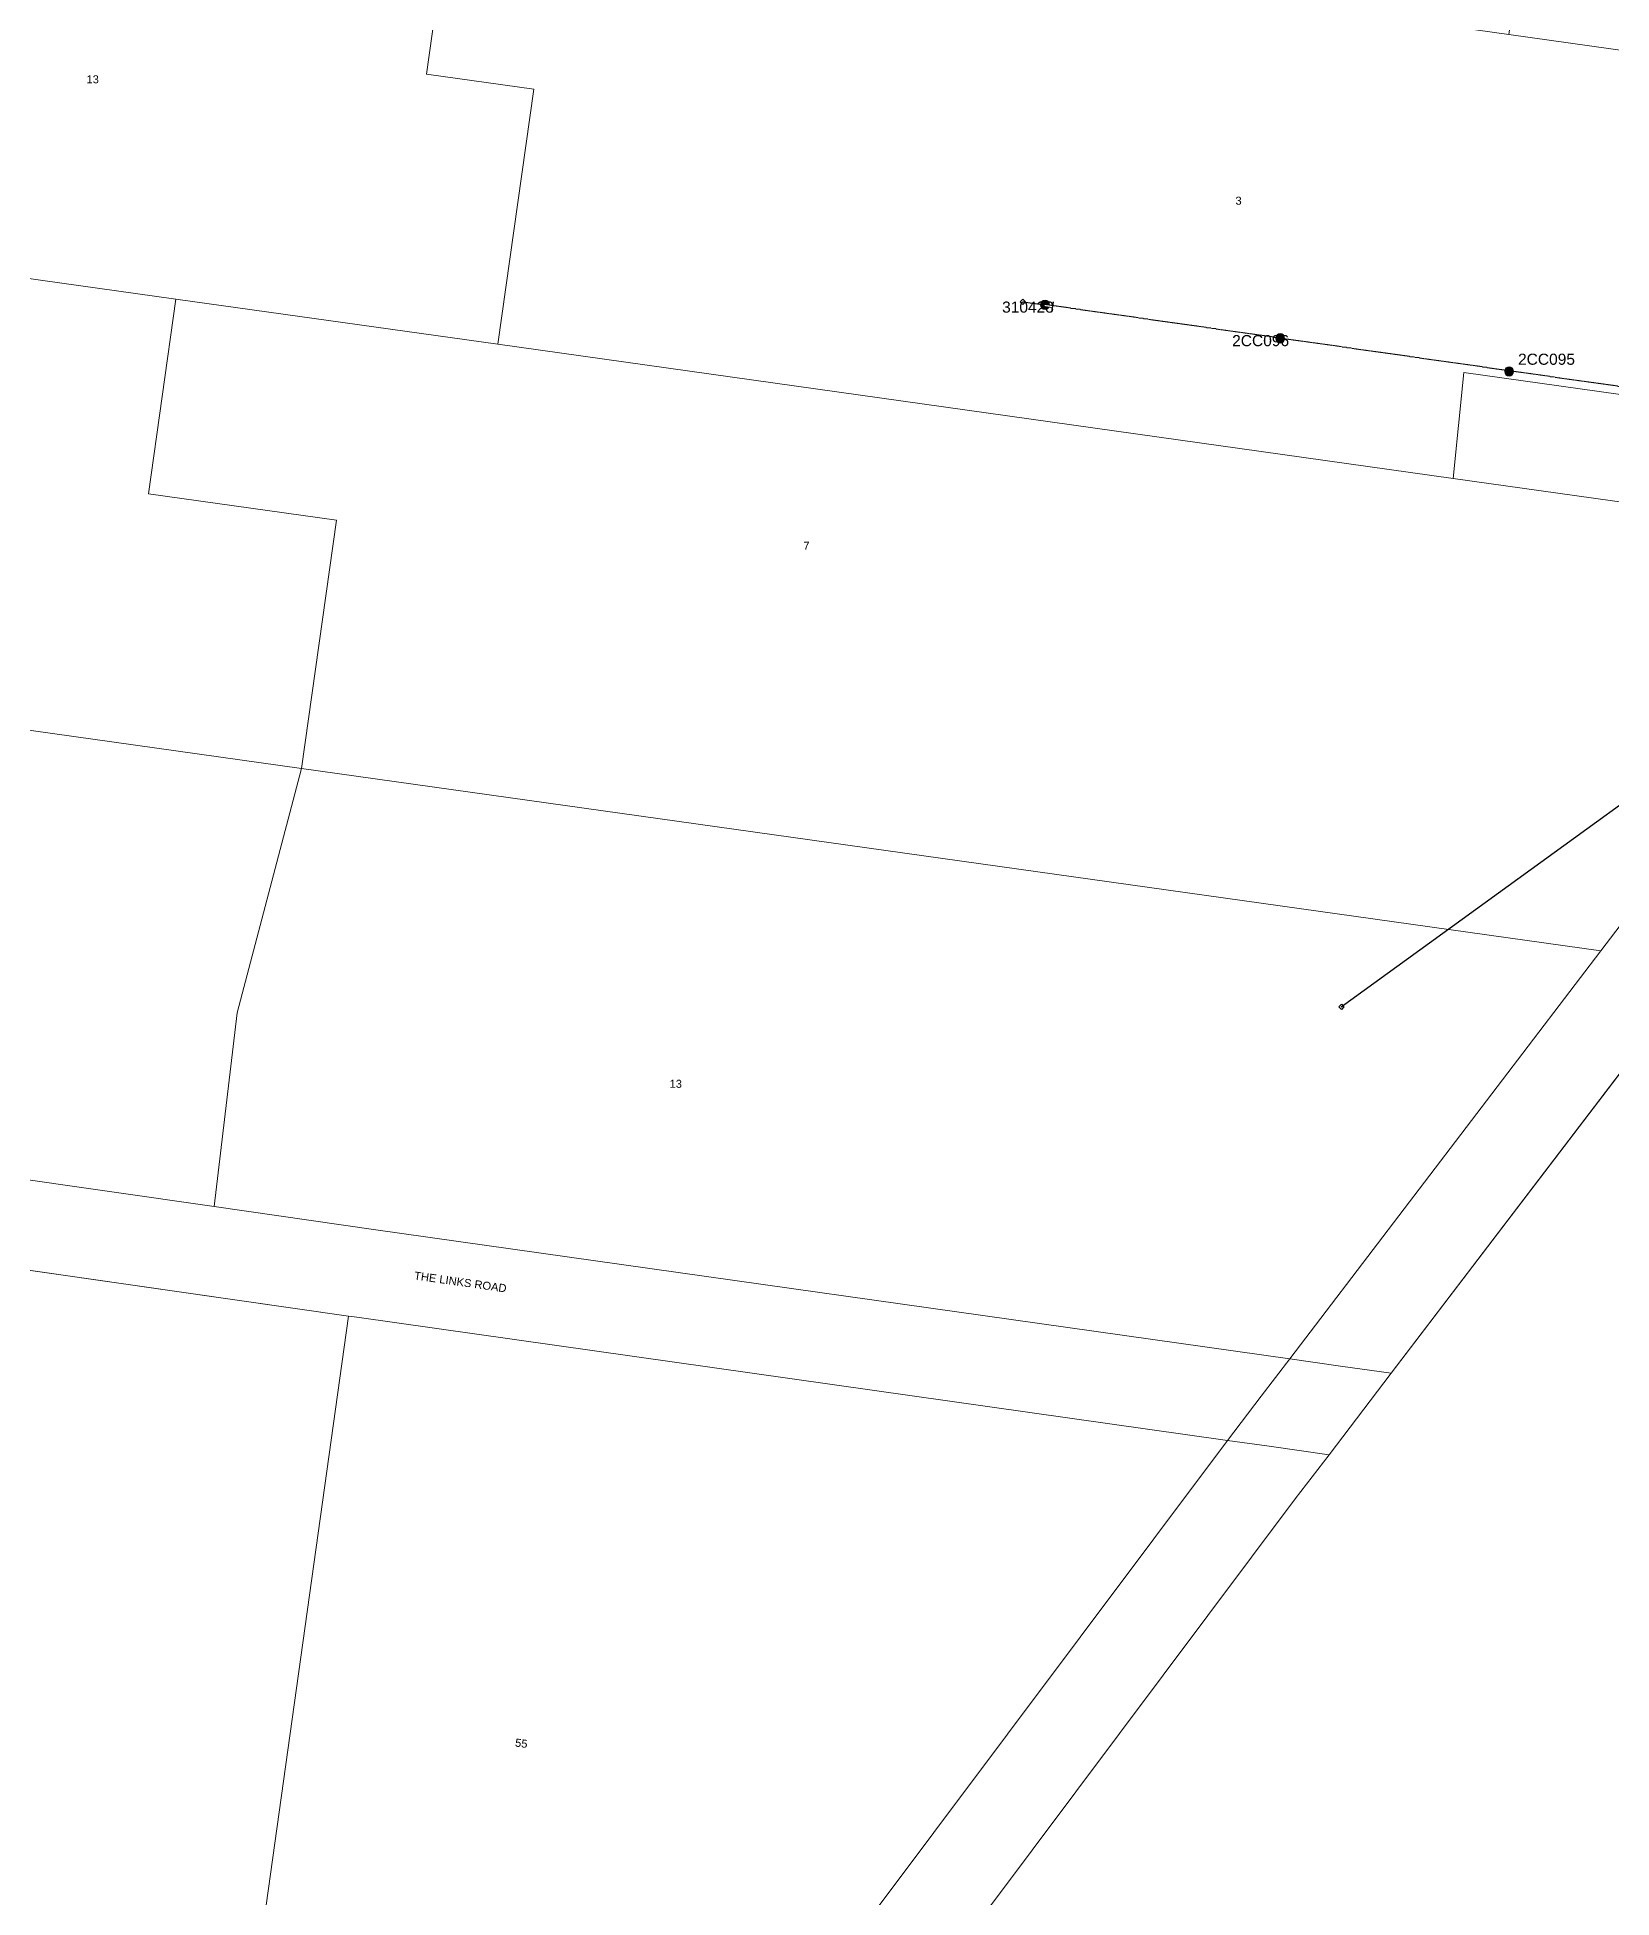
# Model space of a CAD drawing. Header units: metres. Extents: x 277863 to 282129, y 6130772 to 6135401.
# Drawn here: x 280551.5 to 280905.7, y 6133325.8 to 6133744.4 of the extents above; entities that cross this region are included whole.
import ezdxf
from ezdxf.enums import TextEntityAlignment as Align

# ---------------------------------------------------------------- set-up
doc = ezdxf.new("R2010")
doc.units = ezdxf.units.M
doc.linetypes.add('Cable Exist OH', pattern=[1, 1, 0])
doc.layers.get('0').update_dxf_attribs({"color": 6})
for name, color, linetype, lineweight in [('Cadastre Buildings_SP_EXT', 9, 'Continuous', 5), ('Cadastre Land Parcels_SP_EXT', 9, 'Continuous', 5), ('Cadastre Roads_SP_EXT', 9, 'Continuous', 5)]:
    doc.layers.add(name, color=color, linetype=linetype, lineweight=lineweight)
for name, color, linetype in [('Mains_LV_EXT', 7, 'Continuous'), ('Services_SP_EXT', 7, 'Continuous'), ('SupportsOH_SP_TR_HV_LV_SL_EXT', 7, 'Continuous')]:
    doc.layers.add(name, color=color, linetype=linetype)
doc.styles.add('POLE_LABEL', font='arial.ttf')
doc.styles.get("Standard").update_dxf_attribs({"font": 'arial.ttf'})

# ---------------------------------------------------------------- blocks, each defined once
blk = doc.blocks.new('CCP_EXT')
blk.add_wipeout([(0, 0.57), (0.57, 0), (0, -0.57), (-0.57, 0)])
blk.add_lwpolyline([(-0.57, 0), (0, 0.57), (0.57, 0), (0, -0.57), (-0.57, 0)])
at = {"flags": 1}
blk.add_attdef('Z', (0, 0), '', height=0.2, dxfattribs=at)
at = {"flags": 9}
for tag, p in [('CCP_TYPE', (0, 0)), ('CONSTRUCTED_VOLTAGE', (0, -0.2)), ('OPERATING_VOLTAGE', (0, -0.6)), ('ORIENTATION', (0, -0.8)), ('OWNED_BY', (0, -1)), ('STATE', (0, -1.8)), ('NO_PHASES', (0, -0.4)), ('USAGE', (0, -1.2)), ('LEGEND', (0, -1.4)), ('LIFE_SUPPORT', (0, -1.6)), ('NOTES', (0, -2))]:
    blk.add_attdef(tag, text='', height=0.2, dxfattribs=at).set_placement(p, align=Align.MIDDLE_LEFT)
blk = doc.blocks.new('POLE_EXT')
blk.add_hatch(color=256).paths.add_polyline_path([(-1, 0, 1), (1, 0, 1)])
blk.add_lwpolyline([(-1, 0, 1), (1, 0, 1)], format="xyb", close=True)
for tag, height, flags, p in [('pNumber', 2.5, 8, (-17.84, 2.07)), ('OWNED_BY', 0.2, 9, (1.35, -0.4)), ('SPECIAL_USE', 0.2, 9, (1.35, -0.8)), ('STATE', 0.2, 9, (1.35, -1)), ('cLV', 0.2, 9, (1.35, -1.4)), ('hDepth', 0.2, 9, (1.35, -1.6)), ('hDia', 0.2, 9, (1.35, -1.8)), ('cHV', 0.2, 9, (1.35, -2)), ('cLinedev', 0.2, 9, (1.35, -3.4)), ('pExisting', 0.2, 9, (1.35, -3.8)), ('PARENT', 0.2, 9, (1.35, -0.6)), ('USAGE', 0.2, 9, (1.35, -1.2)), ('LBRACKET', 0.2, 9, (1.35, -2.2)), ('LExisting', 0.2, 9, (1.35, -2.4)), ('LANTNUMBER', 0.2, 9, (1.35, -2.6)), ('LOther', 0.2, 9, (1.35, -2.8)), ('LRemove', 0.2, 9, (1.35, -3)), ('LEGEND', 0.2, 9, (1.35, -3.2)), ('LOCATION', 0.2, 9, (1.35, -3.6)), ('PFNUMBER', 0.2, 9, (1.35, -4)), ('NEWPFNUMBER', 0.2, 9, (1.35, -4.2)), ('pFooting', 0.2, 9, (1.35, -4.4)), ('pNew', 0.2, 9, (1.35, -4.6)), ('pRelocate', 0.2, 9, (1.35, -5)), ('pRemove', 0.2, 9, (1.35, -5.2)), ('pReplace', 0.2, 9, (1.35, -5.4)), ('pStay', 0.2, 9, (1.35, -5.6)), ('pType', 0.2, 9, (1.35, -5.8)), ('cspan', 0.2, 9, (1.35, -6)), ('STREETNAME', 0.2, 9, (1.35, -6.2)), ('SUBURB', 0.2, 9, (1.35, -6.4)), ('OPERATED_BY', 0.2, 9, (1.36, -7.01)), ('NOTES', 0.2, 9, (1.35, -6.6)), ('MAINTAINED_BY', 0.2, 9, (1.36, -6.81))]:
    blk.add_attdef(tag, text='', height=height, dxfattribs=dict(flags=flags)).set_placement(p, align=Align.MIDDLE_LEFT)
at = {"style": 'POLE_LABEL'}
for tag, height, flags, p in [('STRUCTURE_PLANT_NUMBER', 0.2, 9, (1.35, 0.03)), ('ASSET_NUM', 2.5, 8, (2, 2)), ('STREET_CODE', 0.2, 9, (1.35, -0.2))]:
    blk.add_attdef(tag, text='', height=height, dxfattribs=dict(at, flags=flags)).set_placement(p, align=Align.MIDDLE_LEFT)
at = {"flags": 1}
blk.add_attdef('Z', (1.35, -7.33), '', height=0.2, dxfattribs=at)
blk = doc.blocks.new('End Shackle_EXT')
blk.add_wipeout([(0, 0.25), (1.81, 0.25), (1.82, -0.25), (0, -0.25)])
blk.add_line((1.81, -1), (1.81, 1))
at = {"flags": 1}
blk.add_attdef('Z', (0, 0), '', height=0.2, dxfattribs=at)
at = {"flags": 9}
for tag, p in [('CONNECTOR_TYPE', (0, 0)), ('CONSTRUCTED_VOLTAGE', (0, -0.2)), ('OPERATING_VOLTAGE', (0, -0.6)), ('ORIENTATION', (0, -0.8)), ('OWNED_BY', (0, -1)), ('STATE', (0, -1.2)), ('NO_PHASES', (0, -0.4)), ('USAGE', (0, -1.4)), ('NOTES', (0, -1.6))]:
    blk.add_attdef(tag, text='', height=0.2, dxfattribs=at).set_placement(p, align=Align.MIDDLE_LEFT)

msp = doc.modelspace()

# ---------------------------------------------------------------- linework, layer by layer
at = {"layer": 'Cadastre Buildings_SP_EXT', "linetype": 'Continuous'}
msp.add_lwpolyline([(281020.31, 6133815.64), (280894.89, 6133833.23), (280882.53, 6133744.99), (280975.33, 6133731.94), (281043.28, 6133722.38), (281054.1, 6133736.71), (281051.93, 6133766.08), (281019.07, 6133764.01), (281017.81, 6133781.04), (281021.26, 6133781.24), (281020.31, 6133815.64)], close=True, dxfattribs=at)
at = {"layer": 'Cadastre Land Parcels_SP_EXT', "linetype": 'Continuous'}
for points in [[(280644.92, 6133778.31), (280383.45, 6133814.97), (280369.48, 6133715.34), (280582.64, 6133685.45), (280655.1, 6133675.29), (280663.14, 6133732.68), (280638.99, 6133736.07), (280644.92, 6133778.31)], [(280690.2, 6133771.96), (280644.92, 6133778.31), (280638.99, 6133736.07), (280663.14, 6133732.68), (280655.1, 6133675.29), (280869.96, 6133645.12), (280872.42, 6133668.92), (280989.9, 6133652.42), (281002.44, 6133668.86), (280967.17, 6133673.81), (280975.33, 6133731.94), (280882.53, 6133744.99), (280690.2, 6133771.96)], [(280610.93, 6133579.89), (280618.77, 6133635.75), (280576.5, 6133641.68), (280582.64, 6133685.45), (280369.48, 6133715.34), (280355.51, 6133615.71), (280415.04, 6133607.36), (280610.93, 6133579.89)], [(280655.1, 6133675.29), (280582.64, 6133685.45), (280576.5, 6133641.68), (280618.77, 6133635.75), (280610.93, 6133579.89), (280903.23, 6133538.83), (280973.26, 6133630.61), (280869.96, 6133645.12), (280655.1, 6133675.29)], [(280989.9, 6133652.42), (280872.42, 6133668.92), (280869.96, 6133645.12), (280973.26, 6133630.61), (280989.9, 6133652.42)], [(280610.93, 6133579.89), (280415.04, 6133607.36), (280391.36, 6133574.01), (280472.41, 6133498.36), (280591.24, 6133481.34), (280596.47, 6133524.89), (280610.93, 6133579.89)], [(280903.23, 6133538.83), (280610.93, 6133579.89), (280596.47, 6133524.89), (280591.24, 6133481.34), (280627.08, 6133476.2), (280833.21, 6133447.06), (280903.23, 6133538.83)], [(280494.74, 6133474.84), (280481.47, 6133476.74), (280478.6, 6133466.69), (280460.16, 6133465.04), (280459.69, 6133466.97), (280039.49, 6133357.53), (280037.22, 6133341.48), (280035.09, 6133326.62), (280007.61, 6133134.46), (280542.78, 6133059.67), (280549.52, 6133068.6), (280569.6, 6133095.41), (280571.35, 6133097.75), (280621.49, 6133456.68), (280537.92, 6133468.65), (280534.52, 6133444.89), (280492.95, 6133450.85), (280494.74, 6133474.84)], [(280571.35, 6133097.75), (280819.21, 6133428.72), (280623.39, 6133456.41), (280621.49, 6133456.68), (280571.35, 6133097.75)], [(280279.81, 6132677.76), (280286.52, 6132686.68), (280565.59, 6133056.48), (280735.78, 6133283.76), (280834.48, 6133415.57), (280842.06, 6133425.49), (280828.62, 6133427.39), (280819.21, 6133428.72), (280571.35, 6133097.75), (280569.6, 6133095.41), (280549.52, 6133068.6), (280542.78, 6133059.67), (280263.73, 6132689.85), (280074.09, 6132441.42), (280067.24, 6132432.45), (280090.07, 6132429.2), (280279.81, 6132677.76)]]:
    msp.add_lwpolyline(points, close=True, dxfattribs=at)
msp.add_lwpolyline([(280916.73, 6133523.36), (280856.05, 6133443.83), (280842.06, 6133425.49), (280834.48, 6133415.57), (280735.78, 6133283.76), (280565.59, 6133056.48), (280509.57, 6132655.71), (280286.52, 6132686.68), (280279.81, 6132677.76), (280090.07, 6132429.2), (280313.22, 6132397.41), (280298.46, 6132293.82)], dxfattribs=at)
at = {"layer": 'Cadastre Roads_SP_EXT', "linetype": 'Continuous'}
msp.add_lwpolyline([(280591.24, 6133481.34), (280472.41, 6133498.36), (280473.03, 6133488.11), (280473.65, 6133477.86), (280621.49, 6133456.68), (280623.39, 6133456.41), (280819.21, 6133428.72), (280826.79, 6133438.65), (280833.21, 6133447.06), (280627.08, 6133476.2), (280591.24, 6133481.34)], close=True, dxfattribs=at)

# ---------------------------------------------------------------- block references
at = {"layer": 'SupportsOH_SP_TR_HV_LV_SL_EXT'}
ref = msp.add_blockref('POLE_EXT', (280831.08, 6133676.62), dxfattribs=at)
ref.add_attrib('ASSET_NUM', '2CC096', dxfattribs={"layer": '0', "height": 2.5, "style": 'POLE_LABEL'}).set_placement((280833.08, 6133677.37), align=Align.TOP_RIGHT)
ref = msp.add_blockref('POLE_EXT', (280882.58, 6133669.19), dxfattribs=at)
ref.add_attrib('ASSET_NUM', '2CC095', dxfattribs={"layer": '0', "height": 2.5, "style": 'POLE_LABEL'}).set_placement((280884.58, 6133669.94), align=Align.BOTTOM_LEFT)

# ---------------------------------------------------------------- texts
at = {"layer": 'Cadastre Land Parcels_SP_EXT'}
for s, p in [('13', (280562.53, 6133734.01)), ('3', (280821.01, 6133706.7)), ('7', (280723.8, 6133629.08)), ('13', (280693.7, 6133508.04))]:
    msp.add_text(s, height=1.8, dxfattribs=at).set_placement(p)
msp.add_text('55', height=1.8, rotation=352.2169, dxfattribs=at).set_placement((280658.86, 6133359.89))
at = {"layer": 'Cadastre Roads_SP_EXT'}
msp.add_text('THE LINKS ROAD', height=1.8, rotation=351.9311, dxfattribs=at).set_placement((280636.15, 6133464.94))

# ---------------------------------------------------------------- next in the draw order: block references
at = {"layer": 'Services_SP_EXT'}
for p in [(280773.18, 6133684.85), (280844.85, 6133526.25)]:
    msp.add_blockref('CCP_EXT', p, dxfattribs=at)

# ---------------------------------------------------------------- next in the draw order: linework, layer by layer
at = {"layer": 'Cadastre Roads_SP_EXT', "linetype": 'Continuous'}
msp.add_lwpolyline([(281075.55, 6133730.07), (281065.75, 6133733.1), (281054.1, 6133736.71), (281043.28, 6133722.38), (281002.44, 6133668.86), (280989.9, 6133652.42), (280973.26, 6133630.61), (280903.23, 6133538.83), (280833.21, 6133447.06), (280844.67, 6133445.44), (280856.05, 6133443.83), (280916.73, 6133523.37), (280916.88, 6133523.55), (280997.4, 6133629.09), (281075.55, 6133730.07)], close=True, dxfattribs=at)
at = {"layer": 'Services_SP_EXT'}
for points in [[(280773.18, 6133684.85), (280778.13, 6133684.14)], [(280844.81, 6133526.28), (280964.86, 6133613.22)]]:
    msp.add_lwpolyline(points, dxfattribs=at)

# ---------------------------------------------------------------- next in the draw order: block references
at = {"layer": 'SupportsOH_SP_TR_HV_LV_SL_EXT'}
ref = msp.add_blockref('POLE_EXT', (280778.17, 6133684.17), dxfattribs=at)
ref.add_attrib('ASSET_NUM', '310423', dxfattribs={"layer": '0', "height": 2.5, "style": 'POLE_LABEL'}).set_placement((280780.17, 6133684.92), align=Align.TOP_RIGHT)

# ---------------------------------------------------------------- next in the draw order: block references
at = {"layer": 'Mains_LV_EXT', "rotation": 352.2282431321876}
msp.add_blockref('End Shackle_EXT', (280778.13, 6133684.14), dxfattribs=at)

# ---------------------------------------------------------------- next in the draw order: linework, layer by layer
at = {"layer": 'Mains_LV_EXT', "linetype": 'Cable Exist OH'}
msp.add_lwpolyline([(280995.12, 6133653.44), (280989.39, 6133654.3), (280946.17, 6133660.26), (280778.16, 6133684.22)], dxfattribs=at)

doc.saveas('drawing.dxf')
